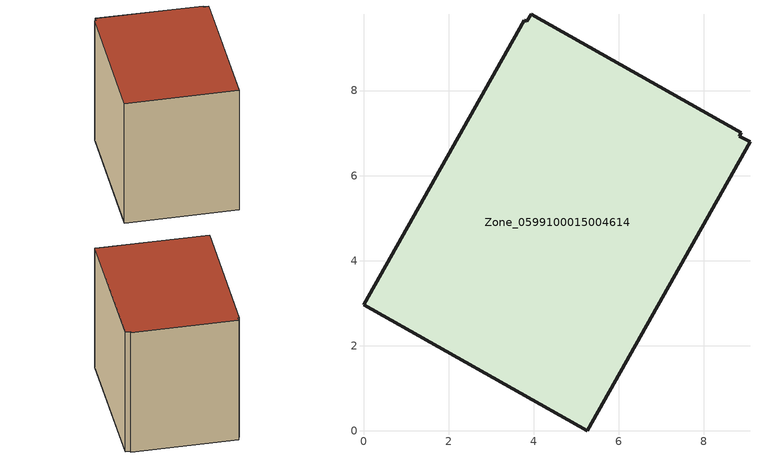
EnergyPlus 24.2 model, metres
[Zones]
Zone_0599100015004614
 floor ground (C_G): 5.26,0 0,2.97 3.78,9.65 3.84,9.62 3.94,9.8 8.88,7.01 8.84,6.93 9.08,6.79 z0.88
 wall outside (C_F): 0,2.97 5.26,0 9.08,6.79 8.84,6.93 8.88,7.01 3.94,9.8 3.84,9.62 3.78,9.65 0,2.97 z0.88:8.37
 roof outside (C_R): 8.88,7.01 3.94,9.8 3.84,9.62 3.78,9.65 0,2.97 5.26,0 9.08,6.79 8.84,6.93 z8.37
[BUILDING]
Pand.0599100015004614: North Axis=0; Terrain=City; Loads Convergence Tolerance Value=0.04; Temperature Convergence Tolerance Value=0.4; Solar Distribution=FullExterior; Maximum Number of Warmup Days=25; Minimum Number of Warmup Days=1
[Site:Location]
Rotterdam.The.Hague.AP_ZH_NLD Design_Conditions: Latitude=51.96; Longitude=4.45; Time Zone=1; Elevation=-4.5
[SITE:GROUNDTEMPERATURE:BUILDINGSURFACE]
18, 18, 18, 18, 18, 18, 18, 18, 18, 18, 18, 18
[MATERIAL] Thermal Absorptance=0.9; Solar Absorptance=0.7; Visible Absorptance=0.7
Name | Roughness | Thickness | Conductivity | Density | Specific Heat
G.TI.1946-1964 | MediumSmooth | 0.15 | 1 | 540 | 1210
F.TI.1946-1964 | Rough | 0.3 | 0.857143 | 1920 | 840
R.TI.1946-1964 | MediumRough | 0.2 | 0.277778 | 1500 | 1000
[CONSTRUCTION]
C_G: G.TI.1946-1964
C_F: F.TI.1946-1964
C_R: R.TI.1946-1964
[ZONE]
Zone_0599100015004614: Type=1; Multiplier=1; Ceiling Height=Autocalculate; Volume=Autocalculate; Floor Area=autocalculate; Part of Total Floor Area=Yes
[ZONEINFILTRATION:DESIGNFLOWRATE]
Infil_Zone_0599100015004614: Zone or ZoneList or Space or SpaceList=Zone_0599100015004614; Schedule=AlwaysOn; Design Flow Rate Calculation Method=Flow/Area; Flow Rate per Floor Area=0.003; Constant Term Coefficient=1; Temperature Term Coefficient=0; Velocity Term Coefficient=0; Velocity Squared Term Coefficient=0
[HVACTEMPLATE:ZONE:IDEALLOADSAIRSYSTEM]
Zone_0599100015004614: Maximum Heating Supply Air Temperature=50; Minimum Cooling Supply Air Temperature=13; Maximum Heating Supply Air Humidity Ratio=0.0156; Minimum Cooling Supply Air Humidity Ratio=0.0077; Heating Limit=NoLimit; Cooling Limit=NoLimit; Dehumidification Control Type=ConstantSensibleHeatRatio; Cooling Sensible Heat Ratio=0.7; Dehumidification Setpoint=60; Humidification Control Type=None; Humidification Setpoint=30; Outdoor Air Method=None; Outdoor Air Flow Rate per Person=0.00944; Outdoor Air Flow Rate per Zone Floor Area=0; Outdoor Air Flow Rate per Zone=0; Demand Controlled Ventilation Type=None; Outdoor Air Economizer Type=NoEconomizer; Heat Recovery Type=None; Sensible Heat Recovery Effectiveness=0.7; Latent Heat Recovery Effectiveness=0.65
[ZONECONTROL:THERMOSTAT]
ThermostatControl_Zone_0599100015004614: Zone or ZoneList=Zone_0599100015004614; Control Type Schedule=DualSetpointControlType; Control 1=Thermostat_Zone_0599100015004614; Temperature Difference Between Cutout And Setpoint=0
[THERMOSTATSETPOINT:DUALSETPOINT]
Thermostat_Zone_0599100015004614: Heating Setpoint Temperature Schedule=HeatingSetpoint_Zone_0599100015004614; Cooling Setpoint Temperature Schedule=CoolingSetpoint_Zone_0599100015004614
[SCHEDULE:COMPACT]
HeatingSetpoint_Zone_0599100015004614: Through: 12/31, For: AllDays, Until: 24:00, 21
CoolingSetpoint_Zone_0599100015004614: Through: 12/31, For: AllDays, Until: 24:00, 24
DualSetpointControlType: Through: 12/31, For: AllDays, Until: 24:00, 4
AlwaysOn: Through: 12/31, For: AllDays, Until: 24:00, 1
